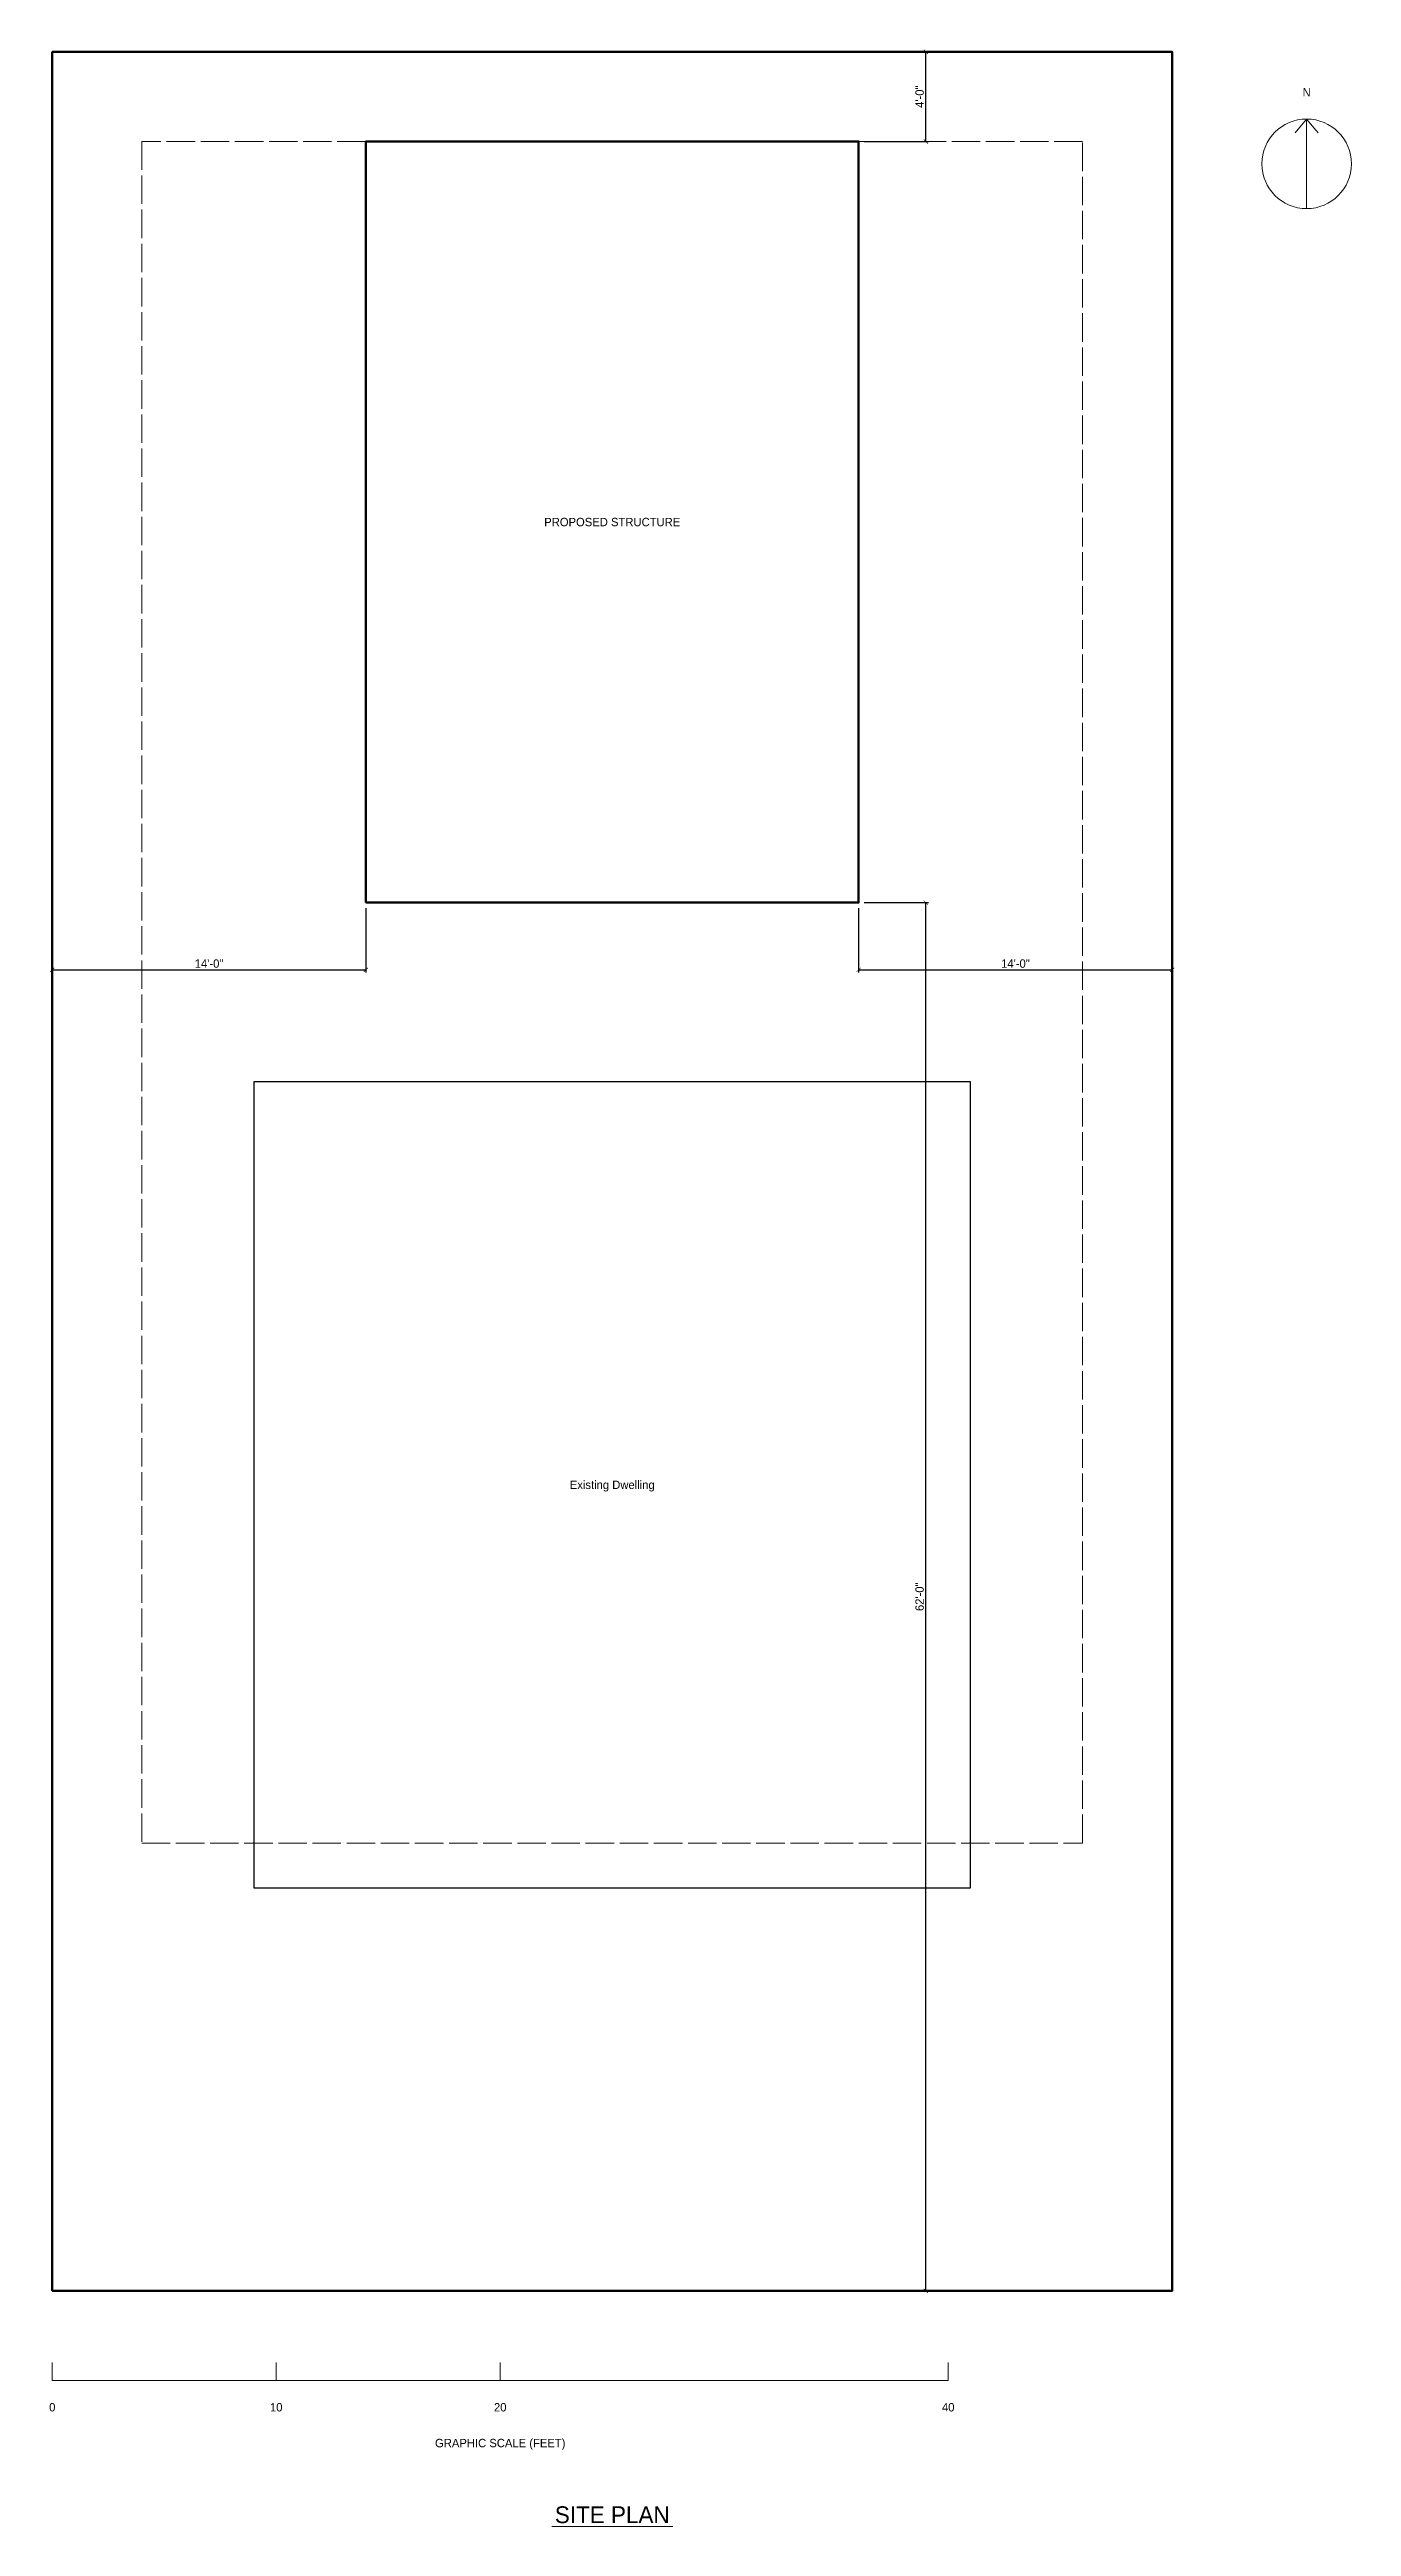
# Model space of a CAD drawing. Header units: metres. Extents: x 0 to 58, y -11 to 100.
import ezdxf
from ezdxf.enums import TextEntityAlignment as Align

# ---------------------------------------------------------------- set-up
doc = ezdxf.new("R2010")
doc.units = ezdxf.units.M
doc.linetypes.add('DASHED', pattern=[1.524, 1.27, -0.254])
for name, color, linetype, lineweight in [('C-ANNO-DIMS', 3, 'Continuous', 13), ('C-ANNO-TEXT', 7, 'Continuous', 18), ('C-BLDG-EXST', 8, 'Continuous', 25), ('C-BLDG-PROP', 7, 'Continuous', 50), ('C-PROP', 7, 'Continuous', 50), ('C-PROP-SBCK', 8, 'DASHED', 18)]:
    doc.layers.add(name, color=color, linetype=linetype, lineweight=lineweight)
doc.dimstyles.new('CODEFRAME', dxfattribs={"dimtxt": 0.375, "dimasz": 0.1875, "dimexe": 0.125, "dimexo": 0.25, "dimgap": 0.09, "dimtad": 1, "dimdec": 1, "dimblk": 'ARCHTICK', "dimcen": 2.5, "dimazin": 3, "dimtfac": 1, "dimtmove": 0, "dimatfit": 3})

# ---------------------------------------------------------------- blocks, each defined once
blk = doc.blocks.new('_ARCHTICK')
at = {"color": 0, "linetype": 'BYBLOCK', "const_width": 0.15}
blk.add_lwpolyline([(-0.5, -0.5), (0.5, 0.5)], dxfattribs=at)

msp = doc.modelspace()

# ---------------------------------------------------------------- linework, layer by layer
at = {"layer": 'C-ANNO-TEXT'}
for p, q in [((56, 97), (55.49, 96.39)), ((56, 93), (56, 97)), ((56, 97), (56.51, 96.39)), ((0, -4), (0, -3.2)), ((10, -4), (10, -3.2)), ((20, -4), (20, -3.2)), ((40, -4), (40, -3.2)), ((0, -4), (40, -4)), ((22.3, -10.53), (27.7, -10.53))]:
    msp.add_line(p, q, dxfattribs=at)
msp.add_circle((56, 95), 2, dxfattribs=at)
at = {"layer": 'C-BLDG-EXST'}
msp.add_lwpolyline([(9, 18), (41, 18), (41, 54), (9, 54)], close=True, dxfattribs=at)
at = {"layer": 'C-BLDG-PROP'}
msp.add_lwpolyline([(14, 62), (36, 62), (36, 96), (14, 96)], close=True, dxfattribs=at)
at = {"layer": 'C-PROP'}
msp.add_lwpolyline([(0, 0), (50, 0), (50, 100), (0, 100)], close=True, dxfattribs=at)
at = {"layer": 'C-PROP-SBCK'}
msp.add_lwpolyline([(4, 20), (46, 20), (46, 96), (4, 96)], close=True, dxfattribs=at)

# ---------------------------------------------------------------- texts
at = {"layer": 'C-ANNO-TEXT'}
for s, height, p in [('N', 0.375, (56, 98.2)), ('PROPOSED STRUCTURE', 0.375, (25, 79)), ('Existing Dwelling', 0.375, (25, 36)), ('0', 0.375, (0, -5.2)), ('10', 0.375, (10, -5.2)), ('20', 0.375, (20, -5.2)), ('40', 0.375, (40, -5.2)), ('GRAPHIC SCALE (FEET)', 0.375, (20, -6.8)), ('SITE PLAN', 0.75, (25, -10))]:
    msp.add_text(s, height=height, dxfattribs=at).set_placement(p, align=Align.MIDDLE_CENTER)

# ---------------------------------------------------------------- dimensions: what is measured, and where the dimension line sits
at = {"layer": 'C-ANNO-DIMS'}
for base, p1, p2, text in [((39, 96), (36, 96), (36, 100), '4\'-0"'), ((39, 0), (36, 0), (36, 62), '62\'-0"')]:
    msp.add_linear_dim(base=base, p1=p1, p2=p2, angle=90, text=text, dimstyle='CODEFRAME', dxfattribs=at).render()
for base, p1, p2 in [((0, 59), (0, 62), (14, 62)), ((36, 59), (36, 62), (50, 62))]:
    msp.add_linear_dim(base=base, p1=p1, p2=p2, text='14\'-0"', dimstyle='CODEFRAME', dxfattribs=at).render()

doc.saveas('drawing.dxf')
